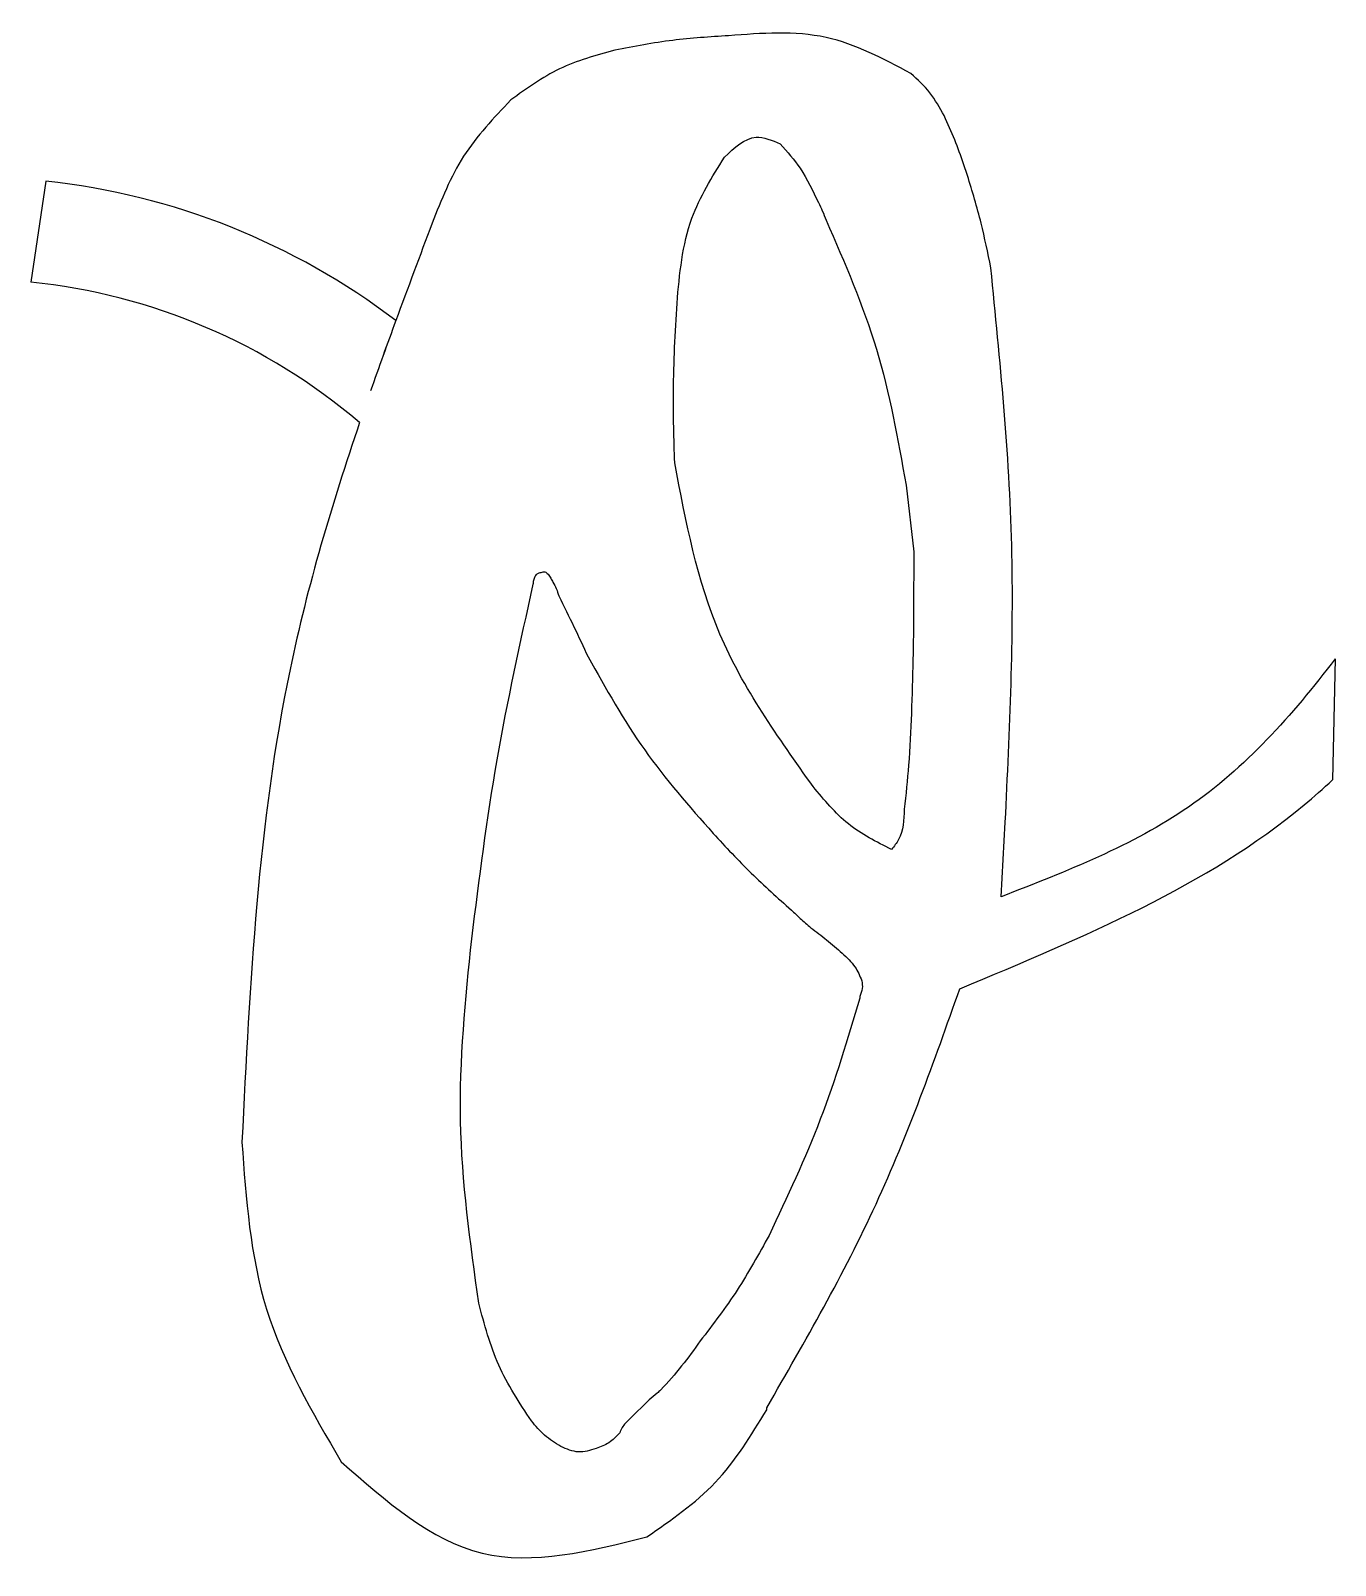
# Model space of a CAD drawing. Header units: millimetres. Extents: x 0.81 to 1.89, y -1.32 to -0.05.
import ezdxf

# ---------------------------------------------------------------- set-up
doc = ezdxf.new("R2010")
doc.units = ezdxf.units.MM
doc.header["$MEASUREMENT"] = 0

msp = doc.modelspace()

# ---------------------------------------------------------------- linework, layer by layer
for p, q in [((1.5833, -0.1724), (1.5801, -0.1627)), ((1.611, -0.7654), (1.6144, -0.7042)), ((1.4948, -0.8473), (1.4948, -0.8489)), ((1.3217, -1.1789), (1.3055, -1.195)), ((1.4184, -1.1872), (1.4184, -1.1855))]:
    msp.add_line(p, q)
for points in [[(0.8259, -0.177), (0.8134, -0.2601)], [(1.5328, -0.4269), (1.5391, -0.4817), (1.539, -0.53)], [(1.8856, -0.5697), (1.8833, -0.6693)]]:
    msp.add_lwpolyline(points)
for centre, radius, start, end in [((0.7636, -0.7509), 0.5773, 52.6901, 83.8045), ((0.7636, -0.7509), 0.5773, 52.6901, 83.8045), ((0.7636, -0.7509), 0.4933, 49.5384, 84.2066), ((0.7636, -0.7509), 0.4933, 49.5384, 84.2066), ((4.5223, -1.5499), 3.6336, 159.7411, 160.7071)]:
    msp.add_arc(centre, radius, start, end)
for points, knots in [([(1.387, -0.0575), (1.3716, -0.0585), (1.3402, -0.0603), (1.3093, -0.0664), (1.2935, -0.0694)], [-0.2395933, -0.2395933, -0.2395933, -0.2395933, -0.122545, 0, 0, 0, 0]), ([(1.5368, -0.0885), (1.514, -0.0764), (1.4672, -0.0513), (1.4142, -0.0554), (1.387, -0.0575)], [-0.3957648, -0.3957648, -0.3957648, -0.3957648, -0.2036388, 0, 0, 0, 0]), ([(1.2935, -0.0694), (1.2779, -0.0737), (1.2469, -0.0821), (1.2209, -0.101), (1.208, -0.1103)], [-0.2424902, -0.2424902, -0.2424902, -0.2424902, -0.120343, 0, 0, 0, 0]), ([(1.5641, -0.1232), (1.5605, -0.1167), (1.5533, -0.1036), (1.5423, -0.0935), (1.5368, -0.0885)], [-0.1128694, -0.1128694, -0.1128694, -0.1128694, -0.0567966, 0, 0, 0, 0]), ([(1.208, -0.1103), (1.194, -0.1251), (1.1658, -0.1546), (1.1509, -0.1926), (1.1433, -0.2117)], [-0.3079963, -0.3079963, -0.3079963, -0.3079963, -0.1547187, 0, 0, 0, 0]), ([(1.5801, -0.1627), (1.5778, -0.1561), (1.5731, -0.1427), (1.5671, -0.1298), (1.5641, -0.1232)], [-0.1083576, -0.1083576, -0.1083576, -0.1083576, -0.0554253, 0, 0, 0, 0]), ([(1.3835, -0.1574), (1.3918, -0.1495), (1.4057, -0.1363), (1.4227, -0.1434), (1.4295, -0.1463)], [-0.1305656, -0.1305656, -0.1305656, -0.1305656, -0.0523651, 0, 0, 0, 0]), ([(1.4295, -0.1463), (1.4352, -0.1528), (1.448, -0.1674), (1.4562, -0.185), (1.4608, -0.1947)], [-0.1470913, -0.1470913, -0.1470913, -0.1470913, -0.0812539, 0, 0, 0, 0]), ([(1.3446, -0.2774), (1.3467, -0.2534), (1.3506, -0.2103), (1.3734, -0.1737), (1.3835, -0.1574)], [-0.3243387, -0.3243387, -0.3243387, -0.3243387, -0.1441803, 0, 0, 0, 0]), ([(1.6025, -0.2482), (1.6, -0.2359), (1.5949, -0.2103), (1.5873, -0.1854), (1.5833, -0.1724)], [-0.1986349, -0.1986349, -0.1986349, -0.1986349, -0.1033021, 0, 0, 0, 0]), ([(1.4608, -0.1947), (1.4619, -0.1969), (1.4642, -0.2017), (1.4662, -0.2066), (1.4672, -0.2092)], [-0.04031756, -0.04031756, -0.04031756, -0.04031756, -0.02109377, 0, 0, 0, 0]), ([(1.4672, -0.2092), (1.4824, -0.2441), (1.5128, -0.3141), (1.5261, -0.3892), (1.5328, -0.4269)], [-0.5792167, -0.5792167, -0.5792167, -0.5792167, -0.2902159, 0, 0, 0, 0]), ([(1.6144, -0.7042), (1.618, -0.6283), (1.6253, -0.476), (1.6101, -0.3243), (1.6025, -0.2482)], [-1.16013, -1.16013, -1.16013, -1.16013, -0.581895, 0, 0, 0, 0]), ([(1.3427, -0.4087), (1.3421, -0.3892), (1.3407, -0.3454), (1.3432, -0.3016), (1.3446, -0.2774)], [-0.3337319, -0.3337319, -0.3337319, -0.3337319, -0.1848255, 0, 0, 0, 0]), ([(1.0837, -0.3756), (1.061, -0.4424), (1.0036, -0.6344), (0.9935, -0.8362), (0.987, -0.9671)], [-1.529244, -1.529244, -1.529244, -1.529244, -0.992256, 0, 0, 0, 0]), ([(1.4565, -0.6748), (1.4277, -0.6344), (1.3703, -0.554), (1.3519, -0.457), (1.3427, -0.4087)], [-0.742989, -0.742989, -0.742989, -0.742989, -0.3695559, 0, 0, 0, 0]), ([(1.2265, -0.5084), (1.2266, -0.5073), (1.2267, -0.505), (1.2276, -0.503), (1.2281, -0.5019)], [-0.016992, -0.016992, -0.016992, -0.016992, -0.00874195, 0, 0, 0, 0]), ([(1.2281, -0.5019), (1.2287, -0.501), (1.2298, -0.4992), (1.2319, -0.4989), (1.2329, -0.4987)], [-0.01544059, -0.01544059, -0.01544059, -0.01544059, -0.00744909, 0, 0, 0, 0]), ([(1.2329, -0.4987), (1.234, -0.4984), (1.2362, -0.4978), (1.2378, -0.4995), (1.2386, -0.5003)], [-0.01613301, -0.01613301, -0.01613301, -0.01613301, -0.00839087, 0, 0, 0, 0]), ([(1.2386, -0.5003), (1.2393, -0.5014), (1.2408, -0.5035), (1.242, -0.5057), (1.2426, -0.5068)], [-0.01932456, -0.01932456, -0.01932456, -0.01932456, -0.00939151, 0, 0, 0, 0]), ([(1.1759, -0.7999), (1.1821, -0.7508), (1.1945, -0.6528), (1.2158, -0.5564), (1.2265, -0.5084)], [-0.7519371, -0.7519371, -0.7519371, -0.7519371, -0.3748435, 0, 0, 0, 0]), ([(1.2426, -0.5068), (1.2436, -0.5085), (1.2457, -0.5121), (1.2468, -0.516), (1.2474, -0.5181)], [-0.03128538, -0.03128538, -0.03128538, -0.03128538, -0.01617772, 0, 0, 0, 0]), ([(1.2474, -0.5181), (1.2516, -0.5265), (1.2598, -0.5431), (1.2676, -0.5599), (1.2715, -0.5681)], [-0.140952, -0.140952, -0.140952, -0.140952, -0.0691094, 0, 0, 0, 0]), ([(1.539, -0.53), (1.5389, -0.5435), (1.5387, -0.5717), (1.5377, -0.5999), (1.5372, -0.6146)], [-0.2149176, -0.2149176, -0.2149176, -0.2149176, -0.1120816, 0, 0, 0, 0]), ([(1.2715, -0.5681), (1.2861, -0.5942), (1.3153, -0.6463), (1.3547, -0.6911), (1.3743, -0.7133)], [-0.4531095, -0.4531095, -0.4531095, -0.4531095, -0.2253348, 0, 0, 0, 0]), ([(1.8856, -0.5697), (1.85, -0.6164), (1.7738, -0.702), (1.665, -0.7444), (1.611, -0.7654)], [-0.8733854, -0.8733854, -0.8733854, -0.8733854, -0.4338384, 0, 0, 0, 0]), ([(1.5372, -0.6146), (1.5366, -0.6288), (1.5355, -0.6552), (1.5327, -0.6815), (1.5314, -0.6935)], [-0.2011015, -0.2011015, -0.2011015, -0.2011015, -0.092497, 0, 0, 0, 0]), ([(1.5209, -0.7265), (1.5085, -0.7203), (1.4834, -0.7076), (1.4656, -0.6858), (1.4565, -0.6748)], [-0.211704, -0.211704, -0.211704, -0.211704, -0.1071177, 0, 0, 0, 0]), ([(1.577, -0.8411), (1.6787, -0.7986), (1.7906, -0.752), (1.8758, -0.6763), (1.8833, -0.6693)], [-2.0155988, -2.0155988, -2.0155988, -2.0155988, -1.2002912, -1.1189953, -1.1189953, -1.1189953, -1.1189953]), ([(1.5314, -0.6935), (1.531, -0.7023), (1.5305, -0.7146), (1.523, -0.7239), (1.5209, -0.7265)], [-0.08970926, -0.08970926, -0.08970926, -0.08970926, -0.02569225, 0, 0, 0, 0]), ([(1.3743, -0.7133), (1.3846, -0.7244), (1.405, -0.7464), (1.4274, -0.7664), (1.4386, -0.7763)], [-0.2287618, -0.2287618, -0.2287618, -0.2287618, -0.1137037, 0, 0, 0, 0]), ([(1.4386, -0.7763), (1.441, -0.7786), (1.4462, -0.7837), (1.4517, -0.7883), (1.4547, -0.7909)], [-0.0550761, -0.0550761, -0.0550761, -0.0550761, -0.02974292, 0, 0, 0, 0]), ([(1.4547, -0.7909), (1.459, -0.7942), (1.4678, -0.8009), (1.4761, -0.8082), (1.4804, -0.8119)], [-0.08438969, -0.08438969, -0.08438969, -0.08438969, -0.04284004, 0, 0, 0, 0]), ([(1.1817, -1.0996), (1.1747, -1.0497), (1.1607, -0.95), (1.1708, -0.8499), (1.1759, -0.7999)], [-0.7639014, -0.7639014, -0.7639014, -0.7639014, -0.3812931, 0, 0, 0, 0]), ([(1.4804, -0.8119), (1.4842, -0.8154), (1.4912, -0.8218), (1.4948, -0.8305), (1.4965, -0.8344)], [-0.07112726, -0.07112726, -0.07112726, -0.07112726, -0.03203135, 0, 0, 0, 0]), ([(1.4184, -1.1855), (1.45, -1.1306), (1.5134, -1.0206), (1.5558, -0.9009), (1.577, -0.8411)], [-0.9651053, -0.9651053, -0.9651053, -0.9651053, -0.4826396, 0, 0, 0, 0]), ([(1.4965, -0.8344), (1.4968, -0.8366), (1.4974, -0.8411), (1.4957, -0.8452), (1.4948, -0.8473)], [-0.03355472, -0.03355472, -0.03355472, -0.03355472, -0.017152, 0, 0, 0, 0]), ([(1.4948, -0.8489), (1.4848, -0.8824), (1.4649, -0.9492), (1.4351, -1.0123), (1.4203, -1.0438)], [-0.5304714, -0.5304714, -0.5304714, -0.5304714, -0.2648174, 0, 0, 0, 0]), ([(0.987, -0.9671), (0.9904, -1.0139), (0.9971, -1.1079), (1.0447, -1.1892), (1.0686, -1.2299)], [-0.707426, -0.707426, -0.707426, -0.707426, -0.3546359, 0, 0, 0, 0]), ([(1.4203, -1.0438), (1.4119, -1.059), (1.3952, -1.0894), (1.3742, -1.1169), (1.3637, -1.1306)], [-0.263695, -0.263695, -0.263695, -0.263695, -0.1311964, 0, 0, 0, 0]), ([(1.225, -1.1964), (1.2151, -1.1815), (1.1954, -1.1516), (1.1863, -1.117), (1.1817, -1.0996)], [-0.2708738, -0.2708738, -0.2708738, -0.2708738, -0.1355762, 0, 0, 0, 0]), ([(1.3637, -1.1306), (1.3587, -1.1376), (1.3486, -1.1515), (1.3372, -1.1644), (1.3314, -1.1709)], [-0.1311092, -0.1311092, -0.1311092, -0.1311092, -0.0660336, 0, 0, 0, 0]), ([(1.3314, -1.1709), (1.3303, -1.1718), (1.3272, -1.1746), (1.3239, -1.1772), (1.3217, -1.1789)], [-0.03197041, -0.03197041, -0.03197041, -0.03197041, -0.021094, 0, 0, 0, 0]), ([(1.2491, -1.2174), (1.2445, -1.2145), (1.2353, -1.2088), (1.2284, -1.2005), (1.225, -1.1964)], [-0.08169973, -0.08169973, -0.08169973, -0.08169973, -0.04054281, 0, 0, 0, 0]), ([(1.3055, -1.195), (1.3033, -1.1971), (1.2998, -1.2003), (1.2981, -1.2047), (1.2975, -1.2062)], [-0.0355607, -0.0355607, -0.0355607, -0.0355607, -0.01236343, 0, 0, 0, 0]), ([(1.3198, -1.2917), (1.3397, -1.278), (1.38, -1.2502), (1.4055, -1.2083), (1.4184, -1.1872)], [-0.3685152, -0.3685152, -0.3685152, -0.3685152, -0.1865073, 0, 0, 0, 0]), ([(1.2975, -1.2062), (1.2947, -1.2092), (1.2892, -1.2149), (1.2818, -1.2177), (1.2781, -1.2191)], [-0.05972106, -0.05972106, -0.05972106, -0.05972106, -0.02930007, 0, 0, 0, 0]), ([(1.2781, -1.2191), (1.2732, -1.2206), (1.2634, -1.2237), (1.2539, -1.2195), (1.2491, -1.2174)], [-0.07604113, -0.07604113, -0.07604113, -0.07604113, -0.03851639, 0, 0, 0, 0]), ([(1.0686, -1.2299), (1.1054, -1.2624), (1.1785, -1.327), (1.273, -1.3034), (1.3198, -1.2917)], [-0.696342, -0.696342, -0.696342, -0.696342, -0.3455486, 0, 0, 0, 0])]:
    msp.add_open_spline(points, degree=3, knots=knots)
for points in [[(1.1433, -0.2117), (1.1333, -0.2384), (1.1233, -0.265), (1.1135, -0.2917)], [(1.1135, -0.2917), (1.1065, -0.3109), (1.0995, -0.3301), (1.0928, -0.3494)]]:
    msp.add_open_spline(points, degree=3)

doc.saveas('drawing.dxf')
